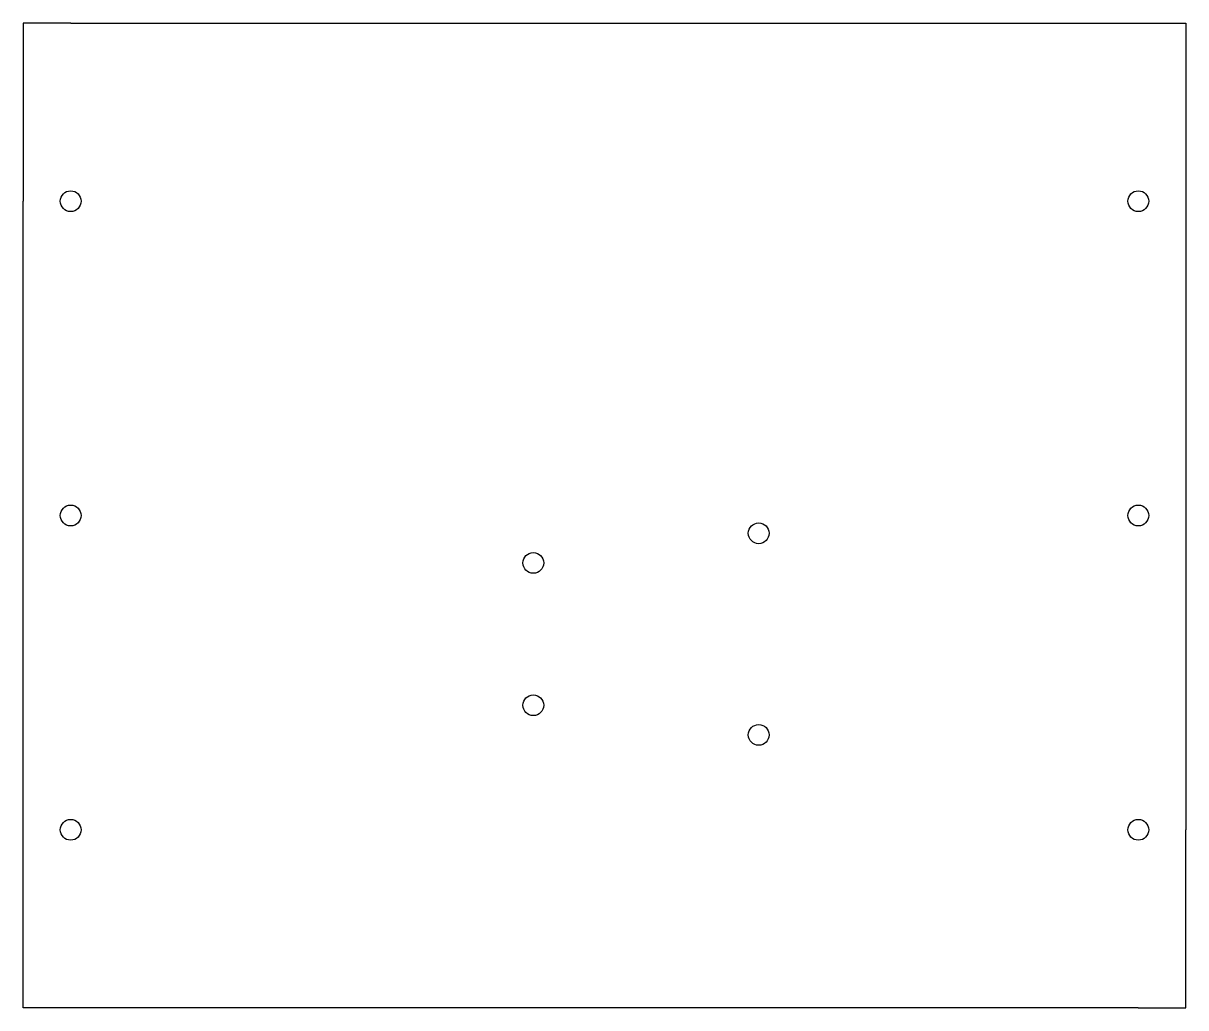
# Model space of a CAD drawing. Extents: x 0 to 196, y 0 to 166.
import ezdxf

# ---------------------------------------------------------------- set-up
doc = ezdxf.new("R2010")
doc.units = 0
doc.layers.get('0').update_dxf_attribs({"color": 253, "linetype": 'CONTINUOUS'})

msp = doc.modelspace()

# ---------------------------------------------------------------- linework, layer by layer
for p, q in [((0, 166), (0, 136)), ((8, 166), (0, 166)), ((8, 166), (188, 166)), ((188, 166), (196, 166)), ((196, 166), (196, 136)), ((0, 30), (0, 136)), ((196, 136), (196, 30)), ((0, 0), (0, 30)), ((196, 0), (196, 30)), ((8, 0), (0, 0)), ((188, 0), (8, 0)), ((188, 0), (196, 0))]:
    msp.add_line(p, q)
for centre in [(8, 136), (188, 136), (8, 83), (188, 83), (124, 80), (86, 75), (86, 51), (124, 46), (8, 30), (188, 30)]:
    msp.add_circle(centre, 1.75)

doc.saveas('drawing.dxf')
